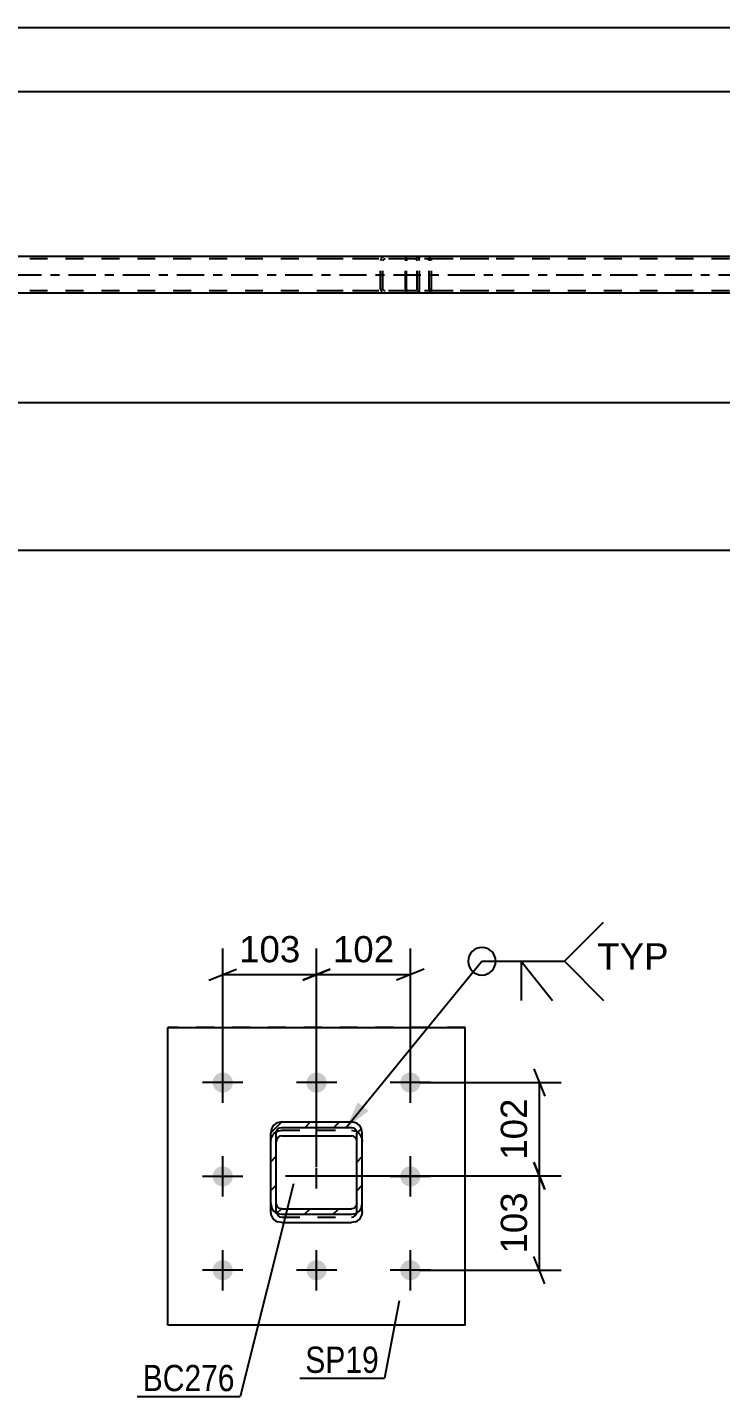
# Model space of a CAD drawing. Header units: millimetres. Extents: x -57 to 784, y -419 to 175.
# Drawn here: x 231.5 to 307.2, y -329.7 to -180.2 of the extents above; entities that cross this region are included whole.
import ezdxf

# ---------------------------------------------------------------- set-up
doc = ezdxf.new("R2010")
doc.units = ezdxf.units.MM
doc.linetypes.add('DXK_LINE_DOT2', pattern=[3.9198, 1.9599, -1.9599])
doc.linetypes.add('DXK_LINE_DOT3', pattern=[5.9187, 2.979, -0.9799, 0.9799, -0.9799])
doc.styles.add('Arial', font='ARIAL.TTF', dxfattribs={"height": 0.2})
doc.styles.add('Arial Narrow', font='ARIALN.TTF', dxfattribs={"height": 0.2})

# ---------------------------------------------------------------- blocks, each defined once
blk = doc.blocks.new('Bolt-122571493-5794 - 5718')
at = {"linetype": 'Continuous'}
for points in [[(252.85, -296.53, -1), (252.85, -294.33, -1)], [(263.1, -296.53, -1), (263.1, -294.33, -1)], [(273.35, -296.53, -1), (273.35, -294.33, -1)], [(252.85, -306.78, -1), (252.85, -304.58, -1)], [(273.35, -306.78, -1), (273.35, -304.58, -1)], [(252.85, -317.03, -1), (252.85, -314.83, -1)], [(263.1, -317.03, -1), (263.1, -314.83, -1)], [(273.35, -317.03, -1), (273.35, -314.83, -1)]]:
    blk.add_hatch(color=1, dxfattribs=at).paths.add_polyline_path(points)
at = {"color": 1, "linetype": 'Continuous'}
for p, q in [((252.85, -297.63), (252.85, -293.23)), ((263.1, -297.63), (263.1, -293.23)), ((273.35, -297.63), (273.35, -293.23)), ((255.05, -295.43), (250.65, -295.43)), ((265.3, -295.43), (260.9, -295.43)), ((275.55, -295.43), (271.15, -295.43)), ((252.85, -307.88), (252.85, -303.48)), ((273.35, -307.88), (273.35, -303.48)), ((255.05, -305.68), (250.65, -305.68)), ((275.55, -305.68), (271.15, -305.68)), ((252.85, -318.13), (252.85, -313.73)), ((263.1, -318.13), (263.1, -313.73)), ((273.35, -318.13), (273.35, -313.73)), ((255.05, -315.93), (250.65, -315.93)), ((265.3, -315.93), (260.9, -315.93)), ((275.55, -315.93), (271.15, -315.93))]:
    blk.add_line(p, q, dxfattribs=at)
blk = doc.blocks.new('Part-122571493-5804 - 5718')
at = {"linetype": 'Continuous'}
h = blk.add_hatch(dxfattribs=at)
h.set_pattern_fill('', scale=0.7, style=0, pattern_type=0)
h.set_pattern_definition([(45, (259.3018, -299.7348), (-1.57154, 1.57154), [])])
h.paths.add_polyline_path([(266.9, -299.73), (259.3, -299.73), (258.84, -299.83), (258.45, -300.09), (258.19, -300.48), (258.1, -300.95), (258.1, -308.61), (258.19, -309.07), (258.45, -309.47), (258.84, -309.73), (259.3, -309.82), (266.9, -309.82), (267.36, -309.73), (267.75, -309.47), (268.01, -309.07), (268.1, -308.61), (268.1, -300.95), (268.01, -300.48), (267.75, -300.09), (267.36, -299.83)])
h.paths.add_polyline_path([(267.46, -300.71), (267.5, -300.95), (267.5, -308.61), (267.46, -308.84), (267.33, -309.04), (267.13, -309.17), (266.9, -309.22), (259.3, -309.22), (259.07, -309.17), (258.88, -309.04), (258.75, -308.84), (258.7, -308.61), (258.7, -300.95), (258.75, -300.71), (258.88, -300.52), (259.07, -300.39), (259.3, -300.34), (266.9, -300.34), (267.13, -300.39), (267.33, -300.52)])
at = {"color": 2, "linetype": 'Continuous'}
for p, q in [((258.19, -300.48), (258.1, -300.95)), ((258.75, -300.71), (258.88, -300.52)), ((259.3, -299.73), (258.84, -299.83)), ((258.88, -300.52), (259.07, -300.39)), ((259.07, -300.39), (259.3, -300.34)), ((259.3, -299.73), (266.9, -299.73)), ((259.3, -300.34), (266.9, -300.34)), ((267.36, -299.83), (266.9, -299.73)), ((266.9, -300.34), (267.13, -300.39)), ((267.13, -300.39), (267.33, -300.52)), ((267.33, -300.52), (267.46, -300.71)), ((268.1, -300.95), (268.01, -300.48)), ((258.1, -308.61), (258.1, -300.95)), ((258.7, -300.95), (258.75, -300.71)), ((258.7, -308.61), (258.7, -300.95)), ((258.75, -301.62), (258.7, -301.85)), ((258.88, -301.42), (258.75, -301.62)), ((259.07, -301.29), (258.88, -301.42)), ((259.3, -301.25), (259.07, -301.29)), ((259.3, -301.25), (266.9, -301.25)), ((267.13, -301.29), (266.9, -301.25)), ((267.33, -301.42), (267.13, -301.29)), ((267.46, -301.62), (267.33, -301.42)), ((267.46, -300.71), (267.5, -300.95)), ((267.5, -301.85), (267.46, -301.62)), ((267.5, -308.61), (267.5, -300.95)), ((268.1, -308.61), (268.1, -300.95)), ((258.1, -309.52), (258.1, -308.61)), ((258.1, -308.61), (258.19, -309.07)), ((258.19, -309.98), (258.1, -309.52)), ((258.75, -308.84), (258.7, -308.61)), ((258.88, -309.04), (258.75, -308.84)), ((259.07, -309.17), (258.88, -309.04)), ((259.3, -309.22), (259.07, -309.17)), ((259.3, -309.22), (266.9, -309.22)), ((267.13, -309.17), (266.9, -309.22)), ((267.33, -309.04), (267.13, -309.17)), ((267.46, -308.84), (267.33, -309.04)), ((267.5, -308.61), (267.46, -308.84)), ((268.01, -309.07), (268.1, -308.61)), ((268.1, -309.52), (268.01, -309.98)), ((268.1, -309.52), (268.1, -308.61)), ((258.84, -309.73), (259.3, -309.82)), ((259.3, -310.73), (258.84, -310.63)), ((259.3, -309.82), (266.9, -309.82)), ((259.3, -310.73), (266.9, -310.73)), ((266.9, -309.82), (267.36, -309.73)), ((267.36, -310.63), (266.9, -310.73))]:
    blk.add_line(p, q, dxfattribs=at)
at = {"color": 7, "linetype": 'DXK_LINE_DOT2'}
for p, q in [((258.84, -300.73), (259.3, -300.64)), ((259.3, -300.64), (266.9, -300.64)), ((266.9, -300.64), (267.36, -300.73)), ((258.1, -308.61), (258.1, -300.95)), ((258.1, -301.85), (258.19, -301.39)), ((258.7, -309.52), (258.7, -300.95)), ((267.5, -309.52), (267.5, -300.95)), ((268.01, -301.39), (268.1, -301.85)), ((268.1, -308.61), (268.1, -300.95)), ((258.7, -309.52), (258.75, -309.75)), ((267.46, -309.75), (267.5, -309.52)), ((258.75, -309.75), (258.88, -309.94)), ((258.88, -309.94), (259.07, -310.08)), ((259.07, -310.08), (259.3, -310.12)), ((259.3, -310.12), (266.9, -310.12)), ((266.9, -310.12), (267.13, -310.08)), ((267.13, -310.08), (267.33, -309.94)), ((267.33, -309.94), (267.46, -309.75))]:
    blk.add_line(p, q, dxfattribs=at)
at = {"color": 7, "linetype": 'DXK_LINE_DOT3'}
blk.add_line((263.1, -306.99), (263.1, -304.78), dxfattribs=at)
at = {"color": 2, "linetype": 'Continuous'}
for centre, start, end in [((259.31, -300.94), 112.7469, 157.7454), ((266.89, -300.94), 22.2546, 67.2531), ((259.31, -308.62), 202.2546, 247.2531), ((266.89, -308.62), 292.7469, 337.7454), ((259.31, -309.52), 202.2546, 247.2531), ((266.89, -309.52), 292.7469, 337.7454)]:
    blk.add_arc(centre, 1.21, start, end, dxfattribs=at)
at = {"color": 7, "linetype": 'DXK_LINE_DOT2'}
for centre, start, end in [((259.31, -301.84), 112.7469, 157.7454), ((266.89, -301.84), 22.2546, 67.2531)]:
    blk.add_arc(centre, 1.21, start, end, dxfattribs=at)
blk = doc.blocks.new('Part-122571493-5890 - 5718')
at = {"color": 2, "linetype": 'Continuous'}
for p, q in [((246.85, -289.43), (279.35, -289.43)), ((246.85, -321.93), (246.85, -289.43)), ((279.35, -321.93), (279.35, -289.43)), ((279.35, -321.93), (246.85, -321.93))]:
    blk.add_line(p, q, dxfattribs=at)
at = {"color": 7, "linetype": 'DXK_LINE_DOT2'}
for p, q in [((279.35, -289.43), (246.85, -289.43)), ((279.35, -321.93), (246.85, -321.93))]:
    blk.add_line(p, q, dxfattribs=at)
blk = doc.blocks.new('Part-122571493-4379 - 4373')
at = {"color": 7, "linetype": 'DXK_LINE_DOT2'}
for p, q in [((272.82, -205.48), (272.8, -205.67)), ((272.8, -208.71), (272.8, -205.67)), ((272.88, -205.33), (272.82, -205.48)), ((272.97, -205.23), (272.88, -205.33)), ((272.94, -205.67), (272.95, -205.58)), ((272.94, -208.71), (272.94, -205.67)), ((272.95, -205.58), (272.98, -205.5)), ((273.07, -205.19), (272.97, -205.23)), ((272.98, -205.5), (273.02, -205.45)), ((273.02, -205.45), (273.07, -205.43)), ((281.93, -205.19), (273.07, -205.19)), ((281.93, -205.43), (273.07, -205.43)), ((274.35, -205.43), (274.35, -205.19)), ((275.36, -205.23), (275.16, -205.19)), ((275.16, -205.43), (275.26, -205.45)), ((275.26, -205.45), (275.34, -205.5)), ((275.34, -205.5), (275.4, -205.58)), ((275.4, -205.58), (275.41, -205.67)), ((275.41, -208.71), (275.41, -205.67)), ((275.63, -205.5), (275.63, -205.48)), ((275.67, -205.67), (275.63, -205.5)), ((275.67, -208.71), (275.67, -205.67)), ((272.8, -208.71), (272.82, -208.89)), ((272.82, -208.89), (272.88, -209.05)), ((272.88, -209.05), (272.97, -209.15)), ((272.95, -208.8), (272.94, -208.71)), ((272.98, -208.88), (272.95, -208.8)), ((272.97, -209.15), (273.07, -209.19)), ((273.02, -208.93), (272.98, -208.88)), ((273.07, -208.95), (273.02, -208.93)), ((281.93, -208.95), (273.07, -208.95)), ((281.93, -209.19), (273.07, -209.19)), ((274.35, -209.19), (274.35, -208.95)), ((275.26, -208.93), (275.16, -208.95)), ((275.16, -209.19), (275.36, -209.15)), ((275.34, -208.88), (275.26, -208.93)), ((275.4, -208.8), (275.34, -208.88)), ((275.41, -208.71), (275.4, -208.8)), ((275.63, -208.89), (275.67, -208.71))]:
    blk.add_line(p, q, dxfattribs=at)
for centre, start, end in [((275.18, -205.68), 23.8494, 68.8059), ((275.18, -208.69), 291.1941, 336.1506)]:
    blk.add_arc(centre, 0.492, start, end, dxfattribs=at)
blk = doc.blocks.new('Part-122571493-4465 - 4373')
at = {"color": 7, "linetype": 'DXK_LINE_DOT2'}
for p, q in [((708.02, -205.43), (52.32, -205.43)), ((708.02, -208.95), (52.32, -208.95))]:
    blk.add_line(p, q, dxfattribs=at)
at = {"color": 2, "linetype": 'Continuous'}
for p, q in [((440.22, -205.19), (190.81, -205.19)), ((440.22, -209.19), (190.81, -209.19))]:
    blk.add_line(p, q, dxfattribs=at)
at = {"color": 7, "linetype": 'DXK_LINE_DOT3'}
blk.add_line((52.52, -207.19), (708.02, -207.19), dxfattribs=at)
blk = doc.blocks.new('Part-122571493-4579 - 4373')
at = {"color": 7, "linetype": 'DXK_LINE_DOT2'}
for p, q in [((273.84, -205.19), (262.7, -205.19)), ((273.84, -205.43), (262.7, -205.43)), ((270.13, -205.5), (270.09, -205.67)), ((270.09, -208.71), (270.09, -205.67)), ((270.13, -205.48), (270.13, -205.5)), ((270.35, -205.67), (270.37, -205.58)), ((270.35, -208.71), (270.35, -205.67)), ((270.37, -205.58), (270.42, -205.5)), ((270.6, -205.19), (270.41, -205.23)), ((270.42, -205.5), (270.5, -205.45)), ((270.5, -205.45), (270.6, -205.43)), ((274.03, -205.23), (273.84, -205.19)), ((273.84, -205.43), (273.94, -205.45)), ((273.94, -205.45), (274.02, -205.5)), ((274.02, -205.5), (274.07, -205.58)), ((274.07, -205.58), (274.09, -205.67)), ((274.09, -208.71), (274.09, -205.67)), ((274.31, -205.5), (274.31, -205.48)), ((274.35, -205.67), (274.31, -205.5)), ((274.35, -208.71), (274.35, -205.67)), ((273.84, -208.95), (262.7, -208.95)), ((273.84, -209.19), (262.7, -209.19)), ((270.09, -208.71), (270.13, -208.89)), ((270.37, -208.8), (270.35, -208.71)), ((270.42, -208.88), (270.37, -208.8)), ((270.41, -209.15), (270.6, -209.19)), ((270.5, -208.93), (270.42, -208.88)), ((270.6, -208.95), (270.5, -208.93)), ((273.94, -208.93), (273.84, -208.95)), ((273.84, -209.19), (274.03, -209.15)), ((274.02, -208.88), (273.94, -208.93)), ((274.07, -208.8), (274.02, -208.88)), ((274.09, -208.71), (274.07, -208.8)), ((274.31, -208.89), (274.35, -208.71))]:
    blk.add_line(p, q, dxfattribs=at)
for centre, start, end in [((270.58, -205.69), 110.7583, 155.68), ((273.86, -205.69), 24.32, 69.2417), ((270.58, -208.69), 204.32, 249.2417), ((273.86, -208.69), 290.7583, 335.68)]:
    blk.add_arc(centre, 0.496, start, end, dxfattribs=at)
blk = doc.blocks.new('StraightDimension-122571493-25625 - 5718')
at = {"color": 7, "linetype": 'Continuous'}
for p, q in [((263.1, -304.68), (263.1, -280.79)), ((273.35, -294.43), (273.35, -280.79)), ((261.6, -284.24), (264.6, -283.04)), ((263.1, -283.64), (273.35, -283.64)), ((274.85, -283.04), (271.85, -284.24))]:
    blk.add_line(p, q, dxfattribs=at)
at = {"color": 0}
blk.add_wipeout([(272.16, -282.89), (272.16, -278.69), (264.29, -278.69), (264.29, -282.89)], dxfattribs=at)
at = {"color": 3, "style": 'Arial'}
blk.add_text('102', height=2.865, dxfattribs=at).set_placement((264.89, -282.29))
blk = doc.blocks.new('StraightDimension-122571493-25626 - 5718')
at = {"color": 7, "linetype": 'Continuous'}
for p, q in [((252.85, -294.43), (252.85, -280.79)), ((263.1, -304.68), (263.1, -280.79)), ((251.35, -284.24), (254.35, -283.04)), ((252.85, -283.64), (263.1, -283.64)), ((264.6, -283.04), (261.6, -284.24))]:
    blk.add_line(p, q, dxfattribs=at)
at = {"color": 0}
blk.add_wipeout([(261.91, -282.89), (261.91, -278.69), (254.04, -278.69), (254.04, -282.89)], dxfattribs=at)
at = {"color": 3, "style": 'Arial'}
blk.add_text('103', height=2.865, dxfattribs=at).set_placement((254.64, -282.29))
blk = doc.blocks.new('StraightDimension-122571493-25662 - 5718')
at = {"color": 7, "linetype": 'Continuous'}
for p, q in [((286.84, -293.93), (288.04, -296.93)), ((274.35, -295.43), (289.84, -295.43)), ((287.44, -305.62), (287.44, -295.43)), ((288.04, -307.12), (286.84, -304.12)), ((259.7, -305.62), (289.84, -305.62))]:
    blk.add_line(p, q, dxfattribs=at)
at = {"color": 0}
blk.add_wipeout([(286.69, -296.59), (282.49, -296.59), (282.49, -304.46), (286.69, -304.46)], dxfattribs=at)
at = {"color": 3, "style": 'Arial'}
blk.add_text('102', height=2.865, rotation=90.0002, dxfattribs=at).set_placement((286.09, -303.86))
blk = doc.blocks.new('StraightDimension-122571493-25663 - 5718')
at = {"color": 7, "linetype": 'Continuous'}
for p, q in [((286.84, -304.12), (288.04, -307.12)), ((259.7, -305.62), (289.84, -305.62)), ((287.44, -315.93), (287.44, -305.62)), ((288.04, -317.43), (286.84, -314.43)), ((274.35, -315.93), (289.84, -315.93))]:
    blk.add_line(p, q, dxfattribs=at)
at = {"color": 0}
blk.add_wipeout([(286.69, -306.84), (282.49, -306.84), (282.49, -314.71), (286.69, -314.71)], dxfattribs=at)
at = {"color": 3, "style": 'Arial'}
blk.add_text('103', height=2.865, rotation=90.0002, dxfattribs=at).set_placement((286.09, -314.11))
blk = doc.blocks.new('StraightDimension-122571493-4693 - 4373')
at = {"color": 7, "linetype": 'Continuous'}
blk.add_line((185.61, -221.12), (441.02, -221.12), dxfattribs=at)
blk = doc.blocks.new('StraightDimension-122571493-4747 - 4373')
at = {"color": 7, "linetype": 'Continuous'}
blk.add_line((185.61, -187.15), (441.02, -187.15), dxfattribs=at)
blk = doc.blocks.new('StraightDimension-122571493-4789 - 4373')
at = {"color": 7, "linetype": 'Continuous'}
blk.add_line((51.67, -180.15), (716.64, -180.15), dxfattribs=at)
blk = doc.blocks.new('StraightDimension-122571493-4813 - 4373')
at = {"color": 7, "linetype": 'Continuous'}
blk.add_line((51.04, -237.27), (717.28, -237.27), dxfattribs=at)
blk = doc.blocks.new('Mark-122571493-5800 - 5718')
at = {"color": 0}
blk.add_wipeout([(254.16, -329.14), (254.16, -326.14), (244.11, -326.14), (244.11, -329.14)], dxfattribs=at)
blk.add_wipeout([(254.16, -329.14), (254.16, -326.14), (244.11, -326.14), (244.11, -329.14)], dxfattribs=at)
at = {"color": 30, "linetype": 'Continuous'}
for p in [(260.57, -306.49), (243.51, -329.74)]:
    blk.add_line(p, (254.76, -329.74), dxfattribs=at)
at = {"color": 3, "style": 'Arial Narrow'}
blk.add_text('BC276', height=2.863, dxfattribs=at).set_placement((244.11, -329.14))
blk = doc.blocks.new('Mark-122571493-5886 - 5718')
at = {"color": 0}
blk.add_wipeout([(269.91, -327.14), (269.91, -324.14), (261.87, -324.14), (261.87, -327.14)], dxfattribs=at)
blk.add_wipeout([(269.91, -327.14), (269.91, -324.14), (261.87, -324.14), (261.87, -327.14)], dxfattribs=at)
at = {"color": 30, "linetype": 'Continuous'}
for p in [(272.11, -319.29), (261.27, -327.74)]:
    blk.add_line(p, (270.51, -327.74), dxfattribs=at)
at = {"color": 3, "style": 'Arial Narrow'}
blk.add_text('SP19', height=2.863, dxfattribs=at).set_placement((261.87, -327.14))
blk = doc.blocks.new('WeldMark-122571493-5918 - 5718')
at = {"linetype": 'Continuous'}
blk.add_hatch(color=30, dxfattribs=at).paths.add_polyline_path([(268.78, -298.54), (266.3, -300.39), (267.62, -297.59)])
at = {"color": 30, "linetype": 'Continuous'}
for p, q in [((266.3, -300.39), (281.17, -282.18)), ((281.17, -282.18), (290.17, -282.18))]:
    blk.add_line(p, q, dxfattribs=at)
at = {"color": 3, "linetype": 'Continuous'}
for q in [(288.88, -286.46), (285.46, -286.46)]:
    blk.add_line((285.46, -282.18), q, dxfattribs=at)
for start, end in [(90, 270), (270, 90)]:
    blk.add_arc((281.17, -282.18), 1.5, start, end, dxfattribs=at)
at = {"color": 0, "linetype": 'Continuous'}
blk.add_wipeout([(301.55, -283.08), (301.55, -280.08), (293.77, -280.08), (293.77, -283.08)], dxfattribs=at)
blk.add_wipeout([(301.55, -283.08), (301.55, -280.08), (293.77, -280.08), (293.77, -283.08)], dxfattribs=at)
at = {"color": 3, "linetype": 'Continuous'}
for q in [(294.46, -277.89), (294.46, -286.46)]:
    blk.add_line((290.17, -282.18), q, dxfattribs=at)
at = {"color": 3, "linetype": 'Continuous', "style": 'Arial'}
blk.add_text('TYP', height=2.865, dxfattribs=at).set_placement((293.77, -283.08))

msp = doc.modelspace()

# ---------------------------------------------------------------- block references
for name in ['StraightDimension-122571493-4747 - 4373', 'Part-122571493-4465 - 4373', 'Part-122571493-4579 - 4373', 'Part-122571493-4379 - 4373', 'StraightDimension-122571493-4693 - 4373', 'Part-122571493-5890 - 5718', 'Bolt-122571493-5794 - 5718', 'Part-122571493-5804 - 5718']:
    msp.add_blockref(name, (0, 0))

# ---------------------------------------------------------------- next in the draw order: block references
for name in ['StraightDimension-122571493-4789 - 4373', 'StraightDimension-122571493-4813 - 4373', 'StraightDimension-122571493-25625 - 5718']:
    msp.add_blockref(name, (0, 0))

# ---------------------------------------------------------------- next in the draw order: block references
msp.add_blockref('StraightDimension-122571493-25626 - 5718', (0, 0))

# ---------------------------------------------------------------- next in the draw order: block references
msp.add_blockref('StraightDimension-122571493-25662 - 5718', (0, 0))

# ---------------------------------------------------------------- next in the draw order: block references
for name in ['WeldMark-122571493-5918 - 5718', 'StraightDimension-122571493-25663 - 5718']:
    msp.add_blockref(name, (0, 0))

# ---------------------------------------------------------------- next in the draw order: block references
msp.add_blockref('Mark-122571493-5800 - 5718', (0, 0))

# ---------------------------------------------------------------- next in the draw order: block references
msp.add_blockref('Mark-122571493-5886 - 5718', (0, 0))

doc.saveas('drawing.dxf')
